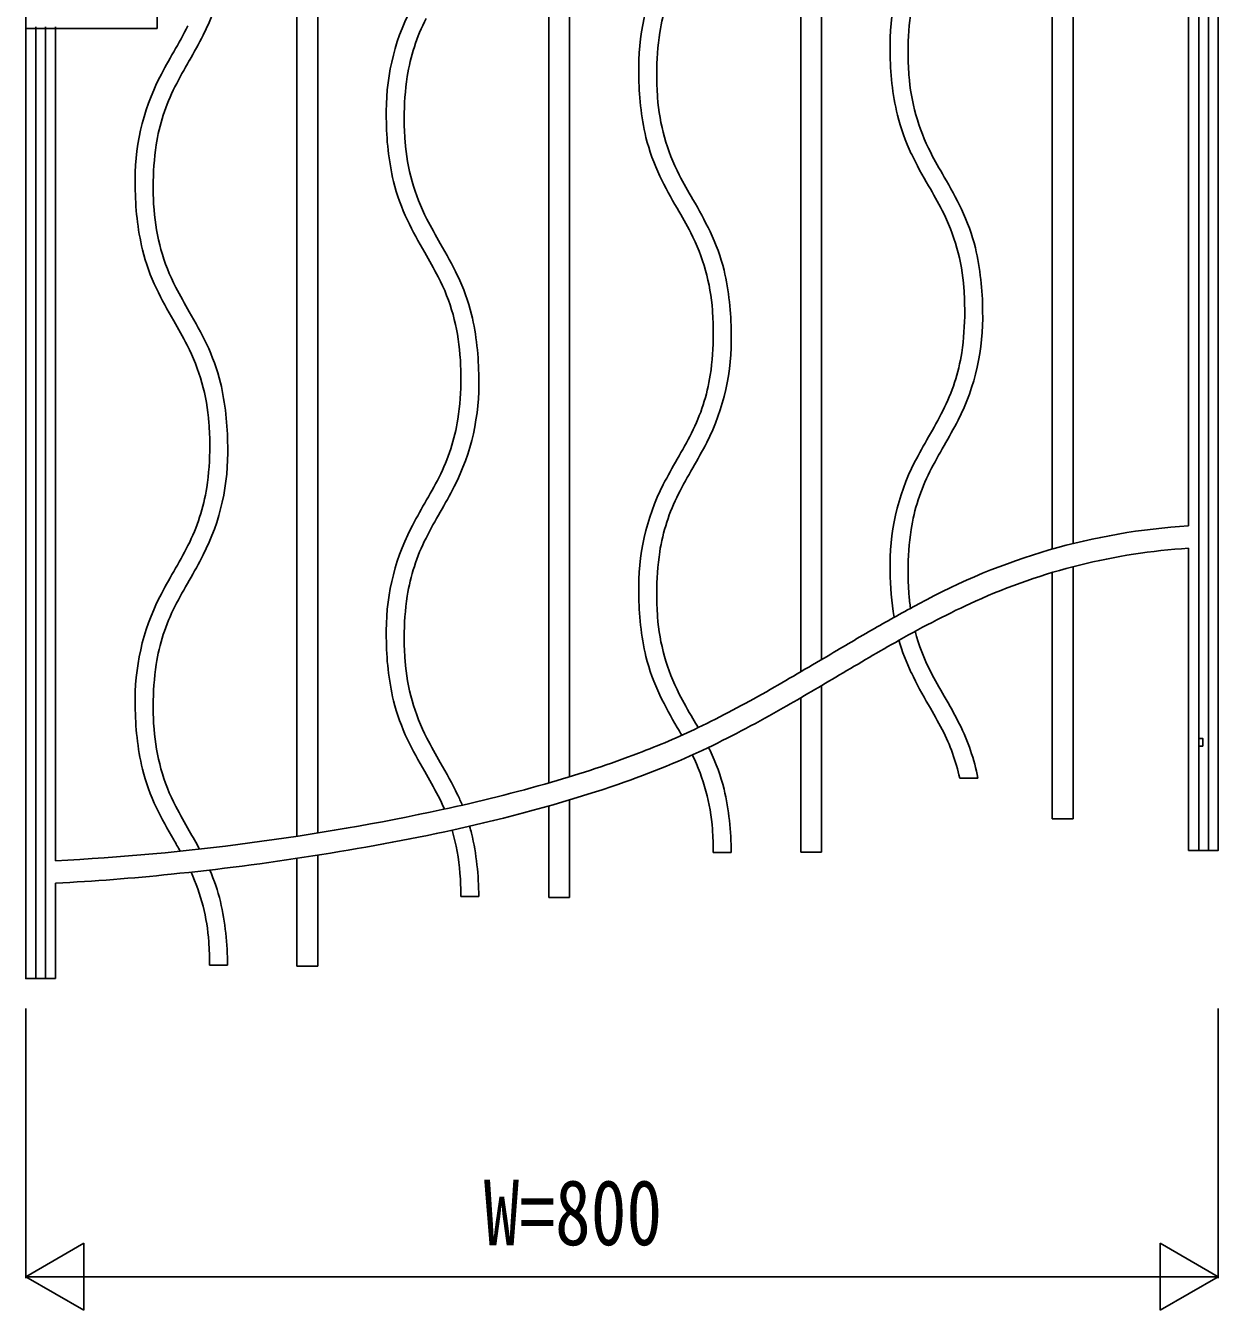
# Model space of a CAD drawing. Units: millimetres, scale not verified. Extents: x -4205 to 4205, y -2970 to 2970.
# Drawn here: x 2345 to 3145, y 152 to 1014 of the extents above; entities that cross this region are included whole.
import ezdxf
from ezdxf.enums import TextEntityAlignment as Align

# ---------------------------------------------------------------- set-up
doc = ezdxf.new("R2010")
doc.units = ezdxf.units.MM
doc.header["$LTSCALE"] = 10
doc.layers.add('0-3_YKK_A1', color=4, linetype='Continuous')
doc.layers.add('0-4_YKK_D', color=6, linetype='Continuous')
doc.styles.add('ＭＳ ゴシック', font='')
doc.styles.get('ＭＳ ゴシック').set_extended_font_data('MS Gothic')

msp = doc.modelspace()

# ---------------------------------------------------------------- linework, layer by layer
at = {"layer": '0-3_YKK_A1'}
for p, q in [((2695.86, 506.24), (2695.86, 1257.68)), ((2709.86, 1258.09), (2709.86, 510.35)), ((2864.93, 580.77), (2864.93, 1253.51)), ((2878.93, 1252.06), (2878.93, 589)), ((2526.88, 470.42), (2526.88, 1242.9)), ((2540.88, 1244.82), (2540.88, 472.62)), ((3033.57, 663.06), (3033.57, 1209.27)), ((3047.57, 1202.47), (3047.57, 666.79)), ((3125.02, 1163.91), (3125.02, 678.65)), ((2351.77, 374.96), (2351.77, 1013.38)), ((2358.37, 1013.38), (2358.37, 374.96)), ((2365.02, 454.01), (2365.02, 1013.38)), ((3125.02, 663.62), (3125.02, 460.95)), ((3033.57, 482.17), (3033.57, 647.38)), ((3047.57, 651.29), (3047.57, 482.17)), ((2878.93, 571.56), (2878.93, 459.77)), ((2864.93, 459.77), (2864.93, 563.37)), ((3134.74, 530.94), (3131.89, 530.94)), ((2971.55, 509.45), (2983.79, 509.45)), ((2709.86, 494.88), (2709.86, 429.32)), ((2695.86, 429.32), (2695.86, 490.79)), ((3047.57, 482.17), (3033.57, 482.17)), ((2540.88, 457.72), (2540.88, 383.31)), ((2806.29, 459.59), (2818.29, 459.59)), ((2878.93, 459.77), (2864.93, 459.77)), ((2526.88, 383.31), (2526.88, 455.55)), ((2365.02, 374.94), (2365.02, 439)), ((2636.93, 429.99), (2648.93, 429.99)), ((2709.86, 429.32), (2695.86, 429.32)), ((2468.38, 384.03), (2480.38, 384.03)), ((2540.88, 383.31), (2526.88, 383.31))]:
    msp.add_line(p, q, dxfattribs=at)
for points in [[(3125.02, 460.94), (3145.02, 460.94), (3145.02, 1574.94), (3125.02, 1574.94), (3125.02, 1524.62)], [(3131.89, 460.96), (3131.89, 1567.75), (3138.49, 1567.75), (3138.49, 460.96)], [(2365.02, 1362.94), (2345.02, 1362.94), (2345.02, 374.94), (2365.02, 374.94)], [(2345.02, 1012.44), (2433.12, 1012.44), (2433.12, 1137.44), (2345.02, 1137.44)], [(3131.89, 535.94), (3134.74, 535.94), (3134.74, 530.94)]]:
    msp.add_lwpolyline(points, dxfattribs=at)
for centre, radius, start, end in [((2328.34, 1076.76), 152.23, 333.09738, 1.64257), ((3077.11, 1001.19), 152.25, 153.09868, 181.64387), ((2908.47, 986.19), 152.24, 153.09784, 181.64304), ((2899.73, 989.4), 130.99, 153.08096, 171.08057), ((2739.11, 956.59), 152.24, 153.09759, 181.64278), ((2730.37, 959.8), 130.99, 153.08076, 171.08037), ((3128.67, 996.87), 191.75, 171.65145, 180.01292), ((2166.82, 1159.75), 321.82, 329.56858, 333.12064), ((2960.04, 981.87), 191.75, 171.65145, 180.01292), ((1994.91, 1254.19), 529.91, 330.19357, 332.30199), ((2904.12, 733.32), 529.92, 150.19099, 152.29942), ((3114.49, 996.78), 189.57, 179.98723, 192.94517), ((3134.43, 996.54), 197.51, 179.91765, 184.45488), ((2732.21, 827.77), 321.83, 149.56606, 153.11812), ((2570.7, 910.77), 152.25, 153.09868, 181.64387), ((2790.68, 952.27), 191.75, 171.65165, 180.01312), ((2945.86, 981.78), 189.57, 179.98723, 192.94517), ((2965.86, 981.54), 197.57, 179.91695, 184.45418), ((3072.66, 990.94), 135.49, 184.12224, 207.14613), ((2561.97, 913.97), 131.01, 153.08245, 171.08206), ((2904.01, 975.94), 135.48, 184.12367, 207.14756), ((2776.52, 952.18), 189.59, 179.9866, 192.94454), ((2796.5, 951.94), 197.57, 179.91585, 184.45308), ((3065, 988.46), 139.51, 194.17016, 205.52834), ((2622.27, 906.44), 191.75, 171.65145, 180.01292), ((2734.67, 946.34), 135.49, 184.12224, 207.14613), ((2896.39, 973.46), 139.53, 194.16762, 205.52579), ((3183.57, 1045.84), 271.22, 205.67089, 210.84955), ((3416.96, 1174.64), 525.73, 207.84058, 209.88026), ((3248.33, 1159.64), 525.73, 207.84058, 209.88026), ((2608.09, 906.36), 189.57, 179.98723, 192.94517), ((2628.08, 906.11), 197.57, 179.91695, 184.45418), ((2727.01, 943.87), 139.51, 194.17084, 205.52901), ((3014.93, 1030.83), 271.22, 205.66986, 210.84852), ((2494.88, 644.85), 525.73, 27.84058, 29.88026), ((2728.27, 773.65), 271.22, 25.66986, 30.84852), ((2559.64, 758.65), 271.22, 25.67089, 30.84955), ((2566.24, 900.51), 135.48, 184.12367, 207.14756), ((2326.38, 629.84), 525.6, 27.84797, 29.88765), ((2839.17, 828.54), 135.5, 4.12132, 27.14521), ((2846.81, 831.01), 139.53, 14.16859, 25.52677), ((2845.58, 1001.23), 271.22, 205.67037, 210.84903), ((3078.83, 1130.04), 525.6, 207.84784, 209.88752), ((2670.54, 813.54), 135.5, 4.12183, 27.14572), ((2678.18, 816.02), 139.53, 14.16762, 25.52579), ((2558.62, 898.04), 139.53, 194.16762, 205.52579), ((2156.89, 600.24), 525.73, 27.84085, 29.88053), ((2390.23, 729.05), 271.27, 25.66525, 30.84391), ((2797.33, 822.7), 189.59, 359.98714, 12.94508), ((2501.18, 783.94), 135.5, 4.12153, 27.14542), ((2508.85, 786.42), 139.51, 14.17192, 25.53009), ((2628.69, 807.7), 189.59, 359.98714, 12.94508), ((2677.16, 955.4), 271.22, 205.66986, 210.84852), ((2910.56, 1084.21), 525.73, 207.84058, 209.88026), ((2777.35, 822.94), 197.57, 359.91695, 4.45418), ((2221.87, 683.22), 271.22, 25.67089, 30.84955), ((2459.34, 778.1), 189.59, 359.98647, 12.94441), ((2608.72, 807.95), 197.57, 359.91512, 4.45235), ((2835.45, 818.3), 151.53, 333.03202, 1.64491), ((2784.27, 822.61), 190.65, 351.62833, 0.01269), ((1988.47, 554.42), 525.73, 27.84058, 29.88026), ((2666.81, 803.3), 151.53, 333.03202, 1.64491), ((2615.6, 807.61), 190.69, 351.62908, 0.01344), ((2332.78, 738.12), 135.49, 4.12326, 27.14715), ((2340.41, 740.59), 139.53, 14.16762, 25.52579), ((2439.42, 778.35), 197.51, 359.91655, 4.45378), ((2844.11, 815.11), 130.36, 333.01707, 351.06223), ((2497.46, 773.71), 151.53, 333.03243, 1.64532), ((2446.24, 778.01), 190.69, 351.62898, 0.01334), ((2675.49, 800.1), 130.35, 333.01491, 351.06007), ((2290.92, 732.27), 189.59, 359.98714, 12.94508), ((2506.14, 770.51), 130.35, 333.01504, 351.06021), ((2674.03, 901.48), 321.12, 329.49957, 333.05162), ((2270.95, 732.52), 197.57, 359.91512, 4.45235), ((2502.4, 995.95), 528.98, 330.13306, 332.24148), ((2505.4, 886.48), 321.12, 329.49957, 333.05162), ((2333.77, 980.95), 528.98, 330.13306, 332.24148), ((3409.3, 475.08), 528.86, 150.12596, 152.23439), ((2329.04, 727.88), 151.54, 333.03248, 1.64536), ((2277.83, 732.18), 190.69, 351.62908, 0.01344), ((3237.81, 569.56), 321.11, 149.50083, 153.05288), ((3235.82, 462.83), 523.28, 150.12289, 152.25423), ((3069.17, 554.56), 321.11, 149.50209, 153.05414), ((3076.39, 652.74), 151.53, 153.03255, 181.64544), ((2336, 856.89), 321.16, 329.50397, 333.05602), ((3067.7, 655.93), 130.33, 153.01363, 171.05879), ((2337.72, 724.68), 130.35, 333.01512, 351.06029), ((2164.37, 951.36), 529.01, 330.13519, 332.24361), ((2907.75, 637.73), 151.52, 153.03159, 181.64448), ((2899.07, 640.93), 130.34, 153.01361, 171.05878), ((3066.41, 433.23), 523.24, 150.11902, 152.25036), ((2899.82, 524.96), 321.12, 149.50165, 153.0537), ((2738.39, 608.14), 151.52, 153.0318, 181.64469), ((3127.58, 648.43), 190.66, 171.62848, 180.01284), ((3150.99, 250.28), 429.16, 93.46964, 118.8191), ((2167.61, 811.06), 321.13, 329.50095, 333.053), ((2729.71, 611.33), 130.34, 153.01421, 171.05938), ((1996, 905.53), 528.98, 330.13306, 332.24148), ((2958.95, 633.43), 190.66, 171.62848, 180.01284), ((3150.18, 256.47), 407.93, 93.5358, 114.33569), ((2897.99, 387.41), 523.24, 150.12005, 152.25139), ((3113.46, 648.31), 188.54, 179.97715, 189.47847), ((3133.02, 648.08), 196.1, 179.91081, 184.47096), ((2731.4, 479.13), 321.11, 149.50083, 153.05288), ((2569.98, 562.31), 151.52, 153.03184, 181.64473), ((2789.59, 603.83), 190.66, 171.62838, 180.01274), ((2944.83, 633.31), 188.54, 179.97782, 192.98145), ((2964.39, 633.08), 196.11, 179.91074, 184.47089), ((3072.11, 642.52), 134.94, 184.13221, 188.18518), ((2561.3, 565.5), 130.34, 153.01428, 171.05944), ((3372.11, -182.3), 914.87, 117.89261, 120.02395), ((3266.65, 8.96), 681.46, 114.68305, 119.5181), ((2903.47, 627.52), 134.94, 184.13236, 207.20162), ((2775.47, 603.71), 188.54, 179.97777, 192.9814), ((2795.04, 603.48), 196.11, 179.90946, 184.4696), ((4420.85, -1992.51), 3006.93, 120.06702, 120.75457), ((3072.11, 642.52), 134.94, 194.84915, 207.20148), ((4406.06, -1975.4), 2969.66, 119.78474, 120.67855), ((3064.48, 640.05), 138.99, 195.92122, 205.57835), ((2734.12, 597.92), 134.94, 184.13232, 207.20158), ((2895.85, 625.05), 138.99, 194.19598, 205.57701), ((1234.03, 3372.86), 3233.51, 299.81801, 300.66599), ((2621.18, 558), 190.66, 171.62753, 180.01189), ((1647.64, 2661.63), 2425.8, 299.79962, 300.83094), ((3183.09, 697.57), 270.8, 205.72118, 210.89984), ((3410.73, 823.51), 518.89, 207.88432, 209.94691), ((2726.5, 595.45), 138.99, 194.19633, 205.57737), ((3014.45, 682.57), 270.8, 205.72118, 210.89984), ((3242.1, 808.51), 518.89, 207.88432, 209.94691), ((2422.76, 1307.4), 850.42, 296.04435, 299.52766), ((2693.57, 406.06), 310.94, 26.68907, 30.63063), ((2607.05, 557.89), 188.54, 179.97782, 192.98145), ((2626.61, 557.65), 196.1, 179.91081, 184.47096), ((2460.46, 1236.68), 785.32, 295.83403, 300.00471), ((2500.8, 299.52), 519.13, 27.83984, 29.92535), ((2585.85, 978.57), 483.37, 290.61116, 295.78981), ((2332.43, 284.44), 518.94, 29.27179, 29.94737), ((2560.09, 410.41), 270.83, 29.38701, 30.89809), ((2845.04, 482.23), 141.39, 11.09702, 26.68033), ((2565.7, 552.09), 134.94, 184.13221, 207.20148), ((2845.1, 652.97), 270.8, 205.72139, 210.90004), ((3072.73, 778.92), 518.88, 207.886, 209.94859), ((2839.23, 480.15), 135.53, 12.48321, 27.13095), ((2497.86, 1205.55), 726.8, 285.96926, 290.80431), ((2544.6, 1076.07), 604.13, 288.69059, 295.28924), ((2560.09, 410.41), 270.83, 25.71944, 26.21083), ((2678.45, 467.83), 139.28, 14.20733, 25.5655), ((2390.74, 380.81), 270.83, 25.71902, 30.89768), ((2671.09, 465.46), 134.95, 4.13172, 26.18456), ((2558.08, 549.62), 138.99, 194.19633, 205.57737), ((2163.07, 254.85), 518.94, 27.88451, 29.9471), ((2399.03, 1540.38), 1075.91, 282.09033, 286.12354), ((2402.5, 1520.58), 1070.76, 282.38269, 288.2714), ((2629.74, 459.66), 188.55, 359.97811, 12.98174), ((2501.74, 435.86), 134.95, 23.03661, 27.20088), ((2509.09, 438.24), 139.28, 22.40253, 25.5657), ((2282.5, 2074.42), 1622.51, 272.91525, 282.16404), ((2676.68, 607.14), 270.8, 205.72118, 210.89984), ((2904.33, 733.1), 518.9, 207.88566, 209.94825), ((2267.81, 2175.86), 1739.7, 275.76374, 282.08759), ((2224.37, 336.16), 268.47, 27.91156, 30.90784), ((2501.74, 435.86), 134.95, 4.13162, 16.63291), ((2509.09, 438.24), 139.28, 14.20752, 16.2181), ((2610.17, 459.9), 196.12, 359.90877, 4.46891), ((1994.59, 209.07), 518.98, 28.97036, 29.9383), ((2460.38, 430.07), 188.55, 359.97744, 12.98107), ((2297.39, 1826.76), 1389.41, 272.78999, 275.9956), ((2333.96, 390.45), 134.19, 3.94054, 24.62351), ((2341.56, 392.91), 138.26, 14.08544, 23.3754), ((2440.81, 430.3), 196.12, 359.90932, 4.46946), ((2291.77, 384.64), 188.62, 359.81564, 12.84212), ((2271.7, 384.95), 196.68, 359.73032, 4.29046)]:
    msp.add_arc(centre, radius, start, end, dxfattribs=at)
at = {"layer": '0-4_YKK_D'}
for p, q in [((2345.03, 354.89), (2345.03, 173.89)), ((3145.03, 354.89), (3145.03, 173.89)), ((2345.03, 174.89), (2384, 197.39)), ((2384, 152.39), (2384, 197.39)), ((3145.03, 174.89), (3106.06, 197.39)), ((3106.06, 197.39), (3106.06, 152.39)), ((2345.03, 174.89), (2384, 152.39)), ((2345.03, 174.89), (2422.97, 174.89)), ((2390.03, 174.89), (3100.03, 174.89)), ((3145.03, 174.89), (3067.09, 174.89)), ((3145.03, 174.89), (3106.06, 152.39))]:
    msp.add_line(p, q, dxfattribs=at)

# ---------------------------------------------------------------- texts
at = {"layer": '0-4_YKK_D', "style": 'ＭＳ ゴシック', "width": 0.8}
msp.add_text('W=800', height=43.99, dxfattribs=at).set_placement((2652.23, 182.89), align=Align.BOTTOM_LEFT)

doc.saveas('drawing.dxf')
